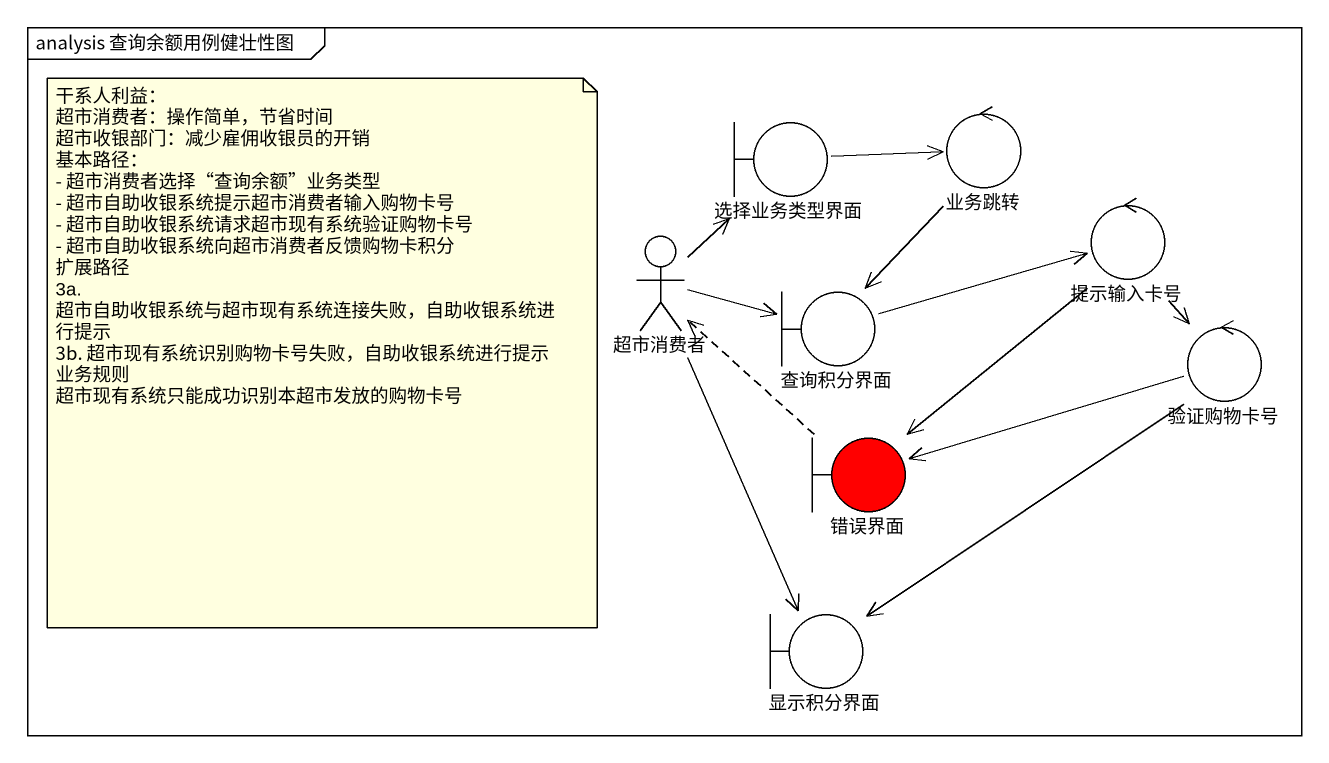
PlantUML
@startuml
mainframe analysis 查询余额用例健壮性图
boundary 选择业务类型界面
control 业务跳转
actor 超市消费者
control 提示输入卡号
boundary 查询积分界面
control 验证购物卡号
boundary 错误界面 #FF0000
boundary 显示积分界面
选择业务类型界面 -right-> 业务跳转
业务跳转 --> 查询积分界面
超市消费者 -up-> 选择业务类型界面
超市消费者 -right-> 查询积分界面
超市消费者 --> 显示积分界面
提示输入卡号 --> 验证购物卡号
提示输入卡号 --> 错误界面
查询积分界面 -right-> 提示输入卡号
验证购物卡号 -left-> 错误界面
验证购物卡号 --> 显示积分界面
错误界面 .up.> 超市消费者
note as N1
  干系人利益：
  超市消费者：操作简单，节省时间
  超市收银部门：减少雇佣收银员的开销
  基本路径：
  - 超市消费者选择“查询余额”业务类型
  - 超市自助收银系统提示超市消费者输入购物卡号
  - 超市自助收银系统请求超市现有系统验证购物卡号
  - 超市自助收银系统向超市消费者反馈购物卡积分
  扩展路径
  3a. 超市自助收银系统与超市现有系统连接失败，自助收银系统进行提示
  3b. 超市现有系统识别购物卡号失败，自助收银系统进行提示
  业务规则
  超市现有系统只能成功识别本超市发放的购物卡号
end note
@enduml
